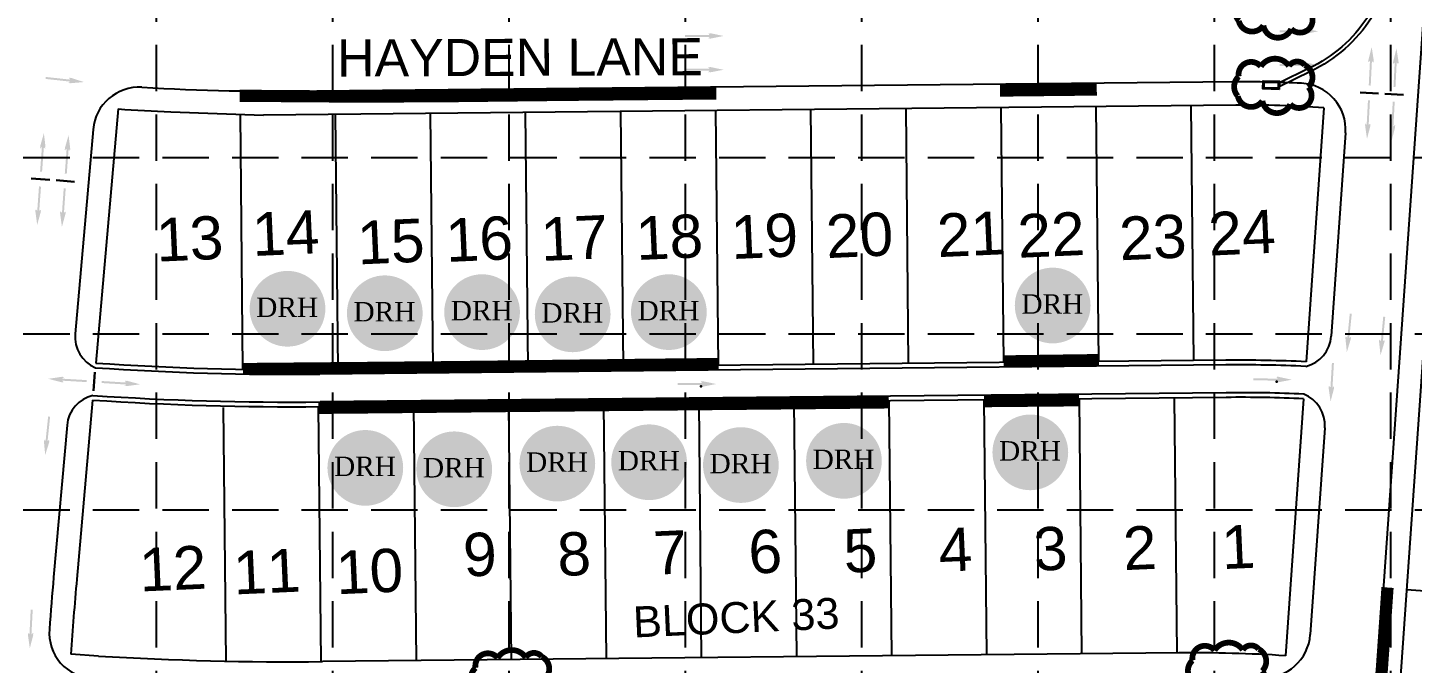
# Model space of a CAD drawing. Header units: feet. Extents: x 6037 to 11520, y 4436 to 7866.
# Drawn here: x 9571 to 10243, y 5991 to 6300 of the extents above; entities that cross this region are included whole.
import ezdxf
from ezdxf.enums import TextEntityAlignment as Align

# ---------------------------------------------------------------- set-up
doc = ezdxf.new("R2010")
doc.units = ezdxf.units.FT
doc.header["$LTSCALE"] = 0.4
doc.header["$MEASUREMENT"] = 0
doc.linetypes.add('DASHED2', pattern=[0.375, 0.25, -0.125])
doc.linetypes.add('HIDDEN', pattern=[0.375, 0.25, -0.125])
for name, color, linetype in [('1 BLOCK NUMBER', 7, 'Continuous'), ('1 DR HORTON LOT', 7, 'Continuous'), ('1 EROSION BLANKET', 84, 'Continuous'), ('1 LOT NUMBER', 7, 'Continuous'), ('1 STREET NAMES', 7, 'Continuous'), ('BASE', 7, 'Continuous'), ('grid', 254, 'HIDDEN'), ('LOTLINE', 7, 'Continuous'), ('PAVING', 7, 'Continuous'), ('ROW', 7, 'Continuous'), ('STORM', 7, 'Continuous'), ('STORM INLET', 7, 'Continuous')]:
    doc.layers.add(name, color=color, linetype=linetype)
doc.styles.add('DRHorton', font='dutcheb.ttf')
doc.styles.get("Standard").update_dxf_attribs({"font": 'ARIAL.TTF'})

# ---------------------------------------------------------------- blocks, each defined once
blk = doc.blocks.new('DRHorton')
h = blk.add_hatch(color=1)
h.paths.add_polyline_path([(78.7, 25.78, 1), (40.43, 25.78, 1)])
h.paths.add_polyline_path([(42.33, 17.91), (76.5, 17.91), (76.5, 34.87), (42.33, 34.87)], flags=24)
at = {"layer": 'BASE', "color": 176, "style": 'DRHorton'}
blk.add_text('DRH', height=9.814, dxfattribs=at).set_placement((59.39, 21.64), align=Align.CENTER)

msp = doc.modelspace()

# ---------------------------------------------------------------- hatches: boundary and pattern name
at = {"layer": 'PAVING'}
h = msp.add_hatch(color=256, dxfattribs=at)
edge = h.paths.add_edge_path()
edge.add_line((9901.59, 6294.5), (9902.2, 6295.07))
edge.add_line((9902.2, 6295.07), (9890.29, 6295.05))
edge.add_line((9890.29, 6295.05), (9890.29, 6296.02))
edge.add_line((9890.29, 6296.02), (9902.2, 6296.03))
edge.add_line((9902.2, 6296.03), (9901.58, 6296.72))
edge.add_line((9901.58, 6296.72), (9901.58, 6296.72))
edge.add_ellipse((9902.19, 6296.76), major_axis=(-0.63, -0.001), ratio=0.285714, start_angle=-125.83153, end_angle=14.49672, ccw=False)
edge.add_line((9902.55, 6296.91), (9902.55, 6296.91))
edge.add_line((9902.55, 6296.91), (9909, 6295.59))
edge.add_line((9909, 6295.59), (9902.55, 6294.3))
edge.add_line((9902.55, 6294.3), (9902.55, 6294.3))
edge.add_ellipse((9902.19, 6294.45), major_axis=(-0.63, -0.001), ratio=0.285714, start_angle=-17.18267, end_angle=124.72693, ccw=False)
edge.add_line((9901.59, 6294.5), (9901.59, 6294.5))
edge.add_line((9901.59, 6294.5), (9901.59, 6294.5))
edge.add_line((9901.59, 6294.5), (9901.59, 6294.5))
h = msp.add_hatch(color=256, dxfattribs=at)
edge = h.paths.add_edge_path()
edge.add_line((10190.08, 6296.77), (10190.69, 6297.34))
edge.add_line((10190.69, 6297.34), (10178.78, 6297.32))
edge.add_line((10178.78, 6297.32), (10178.78, 6298.29))
edge.add_line((10178.78, 6298.29), (10190.69, 6298.31))
edge.add_line((10190.69, 6298.31), (10190.07, 6298.99))
edge.add_line((10190.07, 6298.99), (10190.07, 6298.99))
edge.add_ellipse((10190.68, 6299.04), major_axis=(-0.63, -0.001), ratio=0.285714, start_angle=-125.83153, end_angle=14.49672, ccw=False)
edge.add_line((10191.04, 6299.18), (10191.04, 6299.18))
edge.add_line((10191.04, 6299.18), (10197.49, 6297.86))
edge.add_line((10197.49, 6297.86), (10191.04, 6296.57))
edge.add_line((10191.04, 6296.57), (10191.04, 6296.58))
edge.add_ellipse((10190.68, 6296.72), major_axis=(-0.63, -0.001), ratio=0.285714, start_angle=-17.18267, end_angle=124.72693, ccw=False)
edge.add_line((10190.08, 6296.78), (10190.08, 6296.77))
edge.add_line((10190.08, 6296.77), (10190.08, 6296.77))
edge.add_line((10190.08, 6296.77), (10190.08, 6296.77))
at = {"layer": 'PAVING', "linetype": 'Continuous', "lineweight": 30}
h = msp.add_hatch(color=256, dxfattribs=at)
edge = h.paths.add_edge_path()
edge.add_line((10221.93, 6282.89), (10222.53, 6283.46))
edge.add_line((10222.53, 6283.46), (10221.94, 6271.57))
edge.add_line((10221.94, 6271.57), (10222.9, 6271.52))
edge.add_line((10222.9, 6271.52), (10223.49, 6283.41))
edge.add_line((10223.49, 6283.41), (10224.14, 6282.76))
edge.add_line((10224.14, 6282.76), (10224.15, 6282.76))
edge.add_ellipse((10224.22, 6283.37), major_axis=(-0.031, -0.629), ratio=0.285714, start_angle=345.50328, end_angle=485.83153)
edge.add_line((10224.39, 6283.73), (10224.38, 6283.73))
edge.add_line((10224.38, 6283.73), (10223.38, 6290.23))
edge.add_line((10223.38, 6290.23), (10221.78, 6283.85))
edge.add_line((10221.78, 6283.85), (10221.78, 6283.85))
edge.add_ellipse((10221.91, 6283.49), major_axis=(-0.031, -0.629), ratio=0.285714, start_angle=235.27307, end_angle=377.18267)
edge.add_line((10221.93, 6282.89), (10221.93, 6282.89))
edge.add_line((10221.93, 6282.89), (10221.93, 6282.89))
edge.add_line((10221.93, 6282.89), (10221.93, 6282.89))
h = msp.add_hatch(color=256, dxfattribs=at)
edge = h.paths.add_edge_path()
edge.add_line((10233.94, 6282.21), (10234.54, 6282.79))
edge.add_line((10234.54, 6282.79), (10233.95, 6270.89))
edge.add_line((10233.95, 6270.89), (10234.91, 6270.85))
edge.add_line((10234.91, 6270.85), (10235.5, 6282.74))
edge.add_line((10235.5, 6282.74), (10236.15, 6282.09))
edge.add_line((10236.15, 6282.09), (10236.16, 6282.09))
edge.add_ellipse((10236.23, 6282.69), major_axis=(-0.031, -0.629), ratio=0.285714, start_angle=345.50328, end_angle=485.83153)
edge.add_line((10236.4, 6283.06), (10236.39, 6283.05))
edge.add_line((10236.39, 6283.05), (10235.39, 6289.56))
edge.add_line((10235.39, 6289.56), (10233.79, 6283.18))
edge.add_line((10233.79, 6283.18), (10233.79, 6283.18))
edge.add_ellipse((10233.92, 6282.81), major_axis=(-0.031, -0.629), ratio=0.285714, start_angle=235.27307, end_angle=377.18267)
edge.add_line((10233.94, 6282.21), (10233.94, 6282.21))
edge.add_line((10233.94, 6282.21), (10233.94, 6282.21))
edge.add_line((10233.94, 6282.21), (10233.94, 6282.21))
at = {"layer": 'PAVING'}
h = msp.add_hatch(color=256, dxfattribs=at)
edge = h.paths.add_edge_path()
edge.add_line((9901.51, 6278.13), (9902.12, 6278.69))
edge.add_line((9902.12, 6278.69), (9890.21, 6278.74))
edge.add_line((9890.21, 6278.74), (9890.21, 6279.71))
edge.add_line((9890.21, 6279.71), (9902.12, 6279.66))
edge.add_line((9902.12, 6279.66), (9901.51, 6280.35))
edge.add_line((9901.51, 6280.35), (9901.51, 6280.35))
edge.add_ellipse((9902.12, 6280.39), major_axis=(-0.63, 0.003), ratio=0.285714, start_angle=-125.83153, end_angle=14.49672, ccw=False)
edge.add_line((9902.49, 6280.53), (9902.48, 6280.53))
edge.add_line((9902.48, 6280.53), (9908.93, 6279.18))
edge.add_line((9908.93, 6279.18), (9902.47, 6277.93))
edge.add_line((9902.47, 6277.93), (9902.47, 6277.93))
edge.add_ellipse((9902.11, 6278.08), major_axis=(-0.63, 0.003), ratio=0.285714, start_angle=-17.18267, end_angle=124.72693, ccw=False)
edge.add_line((9901.51, 6278.13), (9901.51, 6278.13))
edge.add_line((9901.51, 6278.13), (9901.51, 6278.13))
edge.add_line((9901.51, 6278.13), (9901.51, 6278.13))
h = msp.add_hatch(color=256, dxfattribs=at)
edge = h.paths.add_edge_path()
edge.add_line((10190, 6280.4), (10190.61, 6280.96))
edge.add_line((10190.61, 6280.96), (10178.7, 6281.02))
edge.add_line((10178.7, 6281.02), (10178.7, 6281.98))
edge.add_line((10178.7, 6281.98), (10190.61, 6281.93))
edge.add_line((10190.61, 6281.93), (10190, 6282.62))
edge.add_line((10190, 6282.62), (10190, 6282.62))
edge.add_ellipse((10190.61, 6282.66), major_axis=(-0.63, 0.003), ratio=0.285714, start_angle=-125.83153, end_angle=14.49672, ccw=False)
edge.add_line((10190.98, 6282.81), (10190.97, 6282.8))
edge.add_line((10190.97, 6282.8), (10197.42, 6281.45))
edge.add_line((10197.42, 6281.45), (10190.96, 6280.2))
edge.add_line((10190.96, 6280.2), (10190.96, 6280.2))
edge.add_ellipse((10190.6, 6280.35), major_axis=(-0.63, 0.003), ratio=0.285714, start_angle=-17.18267, end_angle=124.72693, ccw=False)
edge.add_line((10190, 6280.4), (10190, 6280.4))
edge.add_line((10190, 6280.4), (10190, 6280.4))
edge.add_line((10190, 6280.4), (10190, 6280.4))
h = msp.add_hatch(color=256, dxfattribs=at)
edge = h.paths.add_edge_path()
edge.add_line((9591.19, 6272.95), (9591.86, 6273.45))
edge.add_line((9591.86, 6273.45), (9580.02, 6274.73))
edge.add_line((9580.02, 6274.73), (9580.12, 6275.69))
edge.add_line((9580.12, 6275.69), (9591.96, 6274.41))
edge.add_line((9591.96, 6274.41), (9591.42, 6275.15))
edge.add_line((9591.42, 6275.15), (9591.42, 6275.16))
edge.add_ellipse((9592.03, 6275.13), major_axis=(-0.626, 0.068), ratio=0.285714, start_angle=-125.83153, end_angle=14.49672, ccw=False)
edge.add_line((9592.41, 6275.24), (9592.41, 6275.24))
edge.add_line((9592.41, 6275.24), (9598.68, 6273.22))
edge.add_line((9598.68, 6273.22), (9592.12, 6272.65))
edge.add_line((9592.12, 6272.65), (9592.13, 6272.65))
edge.add_ellipse((9591.78, 6272.83), major_axis=(-0.626, 0.068), ratio=0.285714, start_angle=-17.18267, end_angle=124.72693, ccw=False)
edge.add_line((9591.19, 6272.95), (9591.19, 6272.95))
edge.add_line((9591.19, 6272.95), (9591.19, 6272.95))
edge.add_line((9591.19, 6272.95), (9591.19, 6272.95))
at = {"layer": 'PAVING', "linetype": 'Continuous', "lineweight": 30}
h = msp.add_hatch(color=256, dxfattribs=at)
edge = h.paths.add_edge_path()
edge.add_line((10220.41, 6253.12), (10220.94, 6252.48))
edge.add_line((10220.94, 6252.48), (10221.57, 6264.38))
edge.add_line((10221.57, 6264.38), (10222.53, 6264.33))
edge.add_line((10222.53, 6264.33), (10221.91, 6252.44))
edge.add_line((10221.91, 6252.44), (10222.62, 6253.02))
edge.add_line((10222.62, 6253.02), (10222.63, 6253.02))
edge.add_ellipse((10222.64, 6252.41), major_axis=(0.033, 0.629), ratio=0.285714, start_angle=-125.83153, end_angle=14.49672, ccw=False)
edge.add_line((10222.76, 6252.03), (10222.76, 6252.03))
edge.add_line((10222.76, 6252.03), (10221.1, 6245.66))
edge.add_line((10221.1, 6245.66), (10220.16, 6252.17))
edge.add_line((10220.16, 6252.17), (10220.16, 6252.17))
edge.add_ellipse((10220.33, 6252.52), major_axis=(0.033, 0.629), ratio=0.285714, start_angle=-17.18267, end_angle=124.72693, ccw=False)
edge.add_line((10220.41, 6253.12), (10220.41, 6253.12))
edge.add_line((10220.41, 6253.12), (10220.41, 6253.12))
edge.add_line((10220.41, 6253.12), (10220.41, 6253.12))
h = msp.add_hatch(color=256, dxfattribs=at)
edge = h.paths.add_edge_path()
edge.add_line((10232.42, 6252.45), (10232.95, 6251.81))
edge.add_line((10232.95, 6251.81), (10233.58, 6263.7))
edge.add_line((10233.58, 6263.7), (10234.54, 6263.65))
edge.add_line((10234.54, 6263.65), (10233.92, 6251.76))
edge.add_line((10233.92, 6251.76), (10234.63, 6252.34))
edge.add_line((10234.63, 6252.34), (10234.63, 6252.34))
edge.add_ellipse((10234.65, 6251.73), major_axis=(0.033, 0.629), ratio=0.285714, start_angle=-125.83153, end_angle=14.49672, ccw=False)
edge.add_line((10234.77, 6251.36), (10234.77, 6251.36))
edge.add_line((10234.77, 6251.36), (10233.11, 6244.99))
edge.add_line((10233.11, 6244.99), (10232.17, 6251.5))
edge.add_line((10232.17, 6251.5), (10232.17, 6251.5))
edge.add_ellipse((10232.34, 6251.85), major_axis=(0.033, 0.629), ratio=0.285714, start_angle=-17.18267, end_angle=124.72693, ccw=False)
edge.add_line((10232.42, 6252.45), (10232.42, 6252.45))
edge.add_line((10232.42, 6252.45), (10232.42, 6252.45))
edge.add_line((10232.42, 6252.45), (10232.42, 6252.45))
h = msp.add_hatch(color=256, dxfattribs=at)
edge = h.paths.add_edge_path()
edge.add_line((9579.74, 6240.92), (9579.22, 6241.56))
edge.add_line((9579.22, 6241.56), (9578.34, 6229.69))
edge.add_line((9578.34, 6229.69), (9577.37, 6229.76))
edge.add_line((9577.37, 6229.76), (9578.26, 6241.63))
edge.add_line((9578.26, 6241.63), (9577.53, 6241.07))
edge.add_line((9577.53, 6241.07), (9577.53, 6241.07))
edge.add_ellipse((9577.53, 6241.68), major_axis=(-0.047, -0.628), ratio=0.285714, start_angle=-125.83153, end_angle=14.49672, ccw=False)
edge.add_line((9577.41, 6242.06), (9577.41, 6242.06))
edge.add_line((9577.41, 6242.06), (9579.21, 6248.39))
edge.add_line((9579.21, 6248.39), (9580.01, 6241.86))
edge.add_line((9580.01, 6241.86), (9580.01, 6241.86))
edge.add_ellipse((9579.83, 6241.51), major_axis=(-0.047, -0.628), ratio=0.285714, start_angle=-17.18267, end_angle=124.72693, ccw=False)
edge.add_line((9579.74, 6240.91), (9579.74, 6240.92))
edge.add_line((9579.74, 6240.92), (9579.74, 6240.92))
edge.add_line((9579.74, 6240.92), (9579.74, 6240.92))
h = msp.add_hatch(color=256, dxfattribs=at)
edge = h.paths.add_edge_path()
edge.add_line((9591.73, 6239.98), (9591.21, 6240.63))
edge.add_line((9591.21, 6240.63), (9590.33, 6228.75))
edge.add_line((9590.33, 6228.75), (9589.37, 6228.82))
edge.add_line((9589.37, 6228.82), (9590.25, 6240.7))
edge.add_line((9590.25, 6240.7), (9589.52, 6240.13))
edge.add_line((9589.52, 6240.13), (9589.52, 6240.13))
edge.add_ellipse((9589.52, 6240.74), major_axis=(-0.047, -0.628), ratio=0.285714, start_angle=-125.83153, end_angle=14.49672, ccw=False)
edge.add_line((9589.4, 6241.12), (9589.4, 6241.12))
edge.add_line((9589.4, 6241.12), (9591.2, 6247.45))
edge.add_line((9591.2, 6247.45), (9592, 6240.92))
edge.add_line((9592, 6240.92), (9592, 6240.93))
edge.add_ellipse((9591.83, 6240.58), major_axis=(-0.047, -0.628), ratio=0.285714, start_angle=-17.18267, end_angle=124.72693, ccw=False)
edge.add_line((9591.73, 6239.98), (9591.73, 6239.98))
edge.add_line((9591.73, 6239.98), (9591.73, 6239.98))
edge.add_line((9591.73, 6239.98), (9591.73, 6239.98))
h = msp.add_hatch(color=256, dxfattribs=at)
edge = h.paths.add_edge_path()
edge.add_line((9577.57, 6211.19), (9576.97, 6210.62))
edge.add_line((9576.97, 6210.62), (9577.82, 6222.5))
edge.add_line((9577.82, 6222.5), (9576.85, 6222.57))
edge.add_line((9576.85, 6222.57), (9576, 6210.69))
edge.add_line((9576, 6210.69), (9575.37, 6211.36))
edge.add_line((9575.37, 6211.36), (9575.37, 6211.36))
edge.add_ellipse((9575.28, 6210.76), major_axis=(0.045, 0.629), ratio=0.285714, start_angle=345.50328, end_angle=485.83153)
edge.add_line((9575.11, 6210.4), (9575.11, 6210.4))
edge.add_line((9575.11, 6210.4), (9575.97, 6203.87))
edge.add_line((9575.97, 6203.87), (9577.71, 6210.22))
edge.add_line((9577.71, 6210.22), (9577.71, 6210.22))
edge.add_ellipse((9577.58, 6210.59), major_axis=(0.045, 0.629), ratio=0.285714, start_angle=235.27307, end_angle=377.18267)
edge.add_line((9577.57, 6211.19), (9577.57, 6211.19))
edge.add_line((9577.57, 6211.19), (9577.57, 6211.19))
edge.add_line((9577.57, 6211.19), (9577.57, 6211.19))
h = msp.add_hatch(color=256, dxfattribs=at)
edge = h.paths.add_edge_path()
edge.add_line((9589.57, 6210.26), (9588.96, 6209.69))
edge.add_line((9588.96, 6209.69), (9589.81, 6221.57))
edge.add_line((9589.81, 6221.57), (9588.84, 6221.64))
edge.add_line((9588.84, 6221.64), (9588, 6209.76))
edge.add_line((9588, 6209.76), (9587.36, 6210.43))
edge.add_line((9587.36, 6210.43), (9587.36, 6210.43))
edge.add_ellipse((9587.27, 6209.82), major_axis=(0.045, 0.629), ratio=0.285714, start_angle=345.50328, end_angle=485.83153)
edge.add_line((9587.1, 6209.47), (9587.1, 6209.47))
edge.add_line((9587.1, 6209.47), (9587.97, 6202.94))
edge.add_line((9587.97, 6202.94), (9589.7, 6209.29))
edge.add_line((9589.7, 6209.29), (9589.7, 6209.28))
edge.add_ellipse((9589.58, 6209.65), major_axis=(0.045, 0.629), ratio=0.285714, start_angle=235.27307, end_angle=377.18267)
edge.add_line((9589.57, 6210.26), (9589.57, 6210.26))
edge.add_line((9589.57, 6210.26), (9589.57, 6210.26))
edge.add_line((9589.57, 6210.26), (9589.57, 6210.26))
at = {"layer": 'PAVING'}
h = msp.add_hatch(color=256, dxfattribs=at)
edge = h.paths.add_edge_path()
edge.add_line((10213.13, 6149.47), (10212.51, 6148.93))
edge.add_line((10212.51, 6148.93), (10213.7, 6160.78))
edge.add_line((10213.7, 6160.78), (10212.74, 6160.88))
edge.add_line((10212.74, 6160.88), (10211.55, 6149.03))
edge.add_line((10211.55, 6149.03), (10210.93, 6149.71))
edge.add_line((10210.93, 6149.71), (10210.93, 6149.71))
edge.add_ellipse((10210.82, 6149.11), major_axis=(0.063, 0.627), ratio=0.285714, start_angle=345.50328, end_angle=485.83153)
edge.add_line((10210.64, 6148.76), (10210.64, 6148.76))
edge.add_line((10210.64, 6148.76), (10211.32, 6142.21))
edge.add_line((10211.32, 6142.21), (10213.24, 6148.5))
edge.add_line((10213.24, 6148.5), (10213.23, 6148.5))
edge.add_ellipse((10213.12, 6148.87), major_axis=(0.063, 0.627), ratio=0.285714, start_angle=235.27307, end_angle=377.18267)
edge.add_line((10213.13, 6149.48), (10213.13, 6149.47))
edge.add_line((10213.13, 6149.47), (10213.13, 6149.47))
edge.add_line((10213.13, 6149.47), (10213.13, 6149.47))
h = msp.add_hatch(color=256, dxfattribs=at)
edge = h.paths.add_edge_path()
edge.add_line((10229.43, 6147.94), (10228.81, 6147.39))
edge.add_line((10228.81, 6147.39), (10229.94, 6159.25))
edge.add_line((10229.94, 6159.25), (10228.97, 6159.34))
edge.add_line((10228.97, 6159.34), (10227.85, 6147.48))
edge.add_line((10227.85, 6147.48), (10227.23, 6148.16))
edge.add_line((10227.23, 6148.16), (10227.23, 6148.16))
edge.add_ellipse((10227.12, 6147.56), major_axis=(0.059, 0.627), ratio=0.285714, start_angle=345.50328, end_angle=485.83153)
edge.add_line((10226.94, 6147.21), (10226.95, 6147.21))
edge.add_line((10226.95, 6147.21), (10227.66, 6140.67))
edge.add_line((10227.66, 6140.67), (10229.54, 6146.97))
edge.add_line((10229.54, 6146.97), (10229.54, 6146.97))
edge.add_ellipse((10229.43, 6147.34), major_axis=(0.059, 0.627), ratio=0.285714, start_angle=235.27307, end_angle=377.18267)
edge.add_line((10229.43, 6147.94), (10229.43, 6147.94))
edge.add_line((10229.43, 6147.94), (10229.43, 6147.94))
edge.add_line((10229.43, 6147.94), (10229.43, 6147.94))
h = msp.add_hatch(color=256, dxfattribs=at)
edge = h.paths.add_edge_path()
edge.add_line((10204.95, 6125.52), (10204.35, 6124.94))
edge.add_line((10204.35, 6124.94), (10205.05, 6136.83))
edge.add_line((10205.05, 6136.83), (10204.08, 6136.89))
edge.add_line((10204.08, 6136.89), (10203.38, 6125))
edge.add_line((10203.38, 6125), (10202.74, 6125.66))
edge.add_line((10202.74, 6125.66), (10202.74, 6125.66))
edge.add_ellipse((10202.65, 6125.05), major_axis=(0.037, 0.629), ratio=0.285714, start_angle=345.50328, end_angle=485.83153)
edge.add_line((10202.49, 6124.69), (10202.49, 6124.7))
edge.add_line((10202.49, 6124.7), (10203.43, 6118.18))
edge.add_line((10203.43, 6118.18), (10205.09, 6124.55))
edge.add_line((10205.09, 6124.55), (10205.09, 6124.55))
edge.add_ellipse((10204.96, 6124.91), major_axis=(0.037, 0.629), ratio=0.285714, start_angle=235.27307, end_angle=377.18267)
edge.add_line((10204.95, 6125.52), (10204.95, 6125.52))
edge.add_line((10204.95, 6125.52), (10204.95, 6125.52))
edge.add_line((10204.95, 6125.52), (10204.95, 6125.52))
at = {"layer": 'PAVING', "linetype": 'Continuous', "lineweight": 30}
h = msp.add_hatch(color=256, dxfattribs=at)
edge = h.paths.add_edge_path()
edge.add_line((9588.66, 6127.69), (9588.09, 6128.29))
edge.add_line((9588.09, 6128.29), (9599.98, 6127.6))
edge.add_line((9599.98, 6127.6), (9600.04, 6128.56))
edge.add_line((9600.04, 6128.56), (9588.15, 6129.26))
edge.add_line((9588.15, 6129.26), (9588.81, 6129.9))
edge.add_line((9588.81, 6129.9), (9588.81, 6129.91))
edge.add_ellipse((9588.2, 6129.99), major_axis=(0.629, -0.037), ratio=0.285714, start_angle=345.50328, end_angle=485.83153)
edge.add_line((9587.84, 6130.15), (9587.84, 6130.15))
edge.add_line((9587.84, 6130.15), (9581.33, 6129.2))
edge.add_line((9581.33, 6129.2), (9587.7, 6127.55))
edge.add_line((9587.7, 6127.55), (9587.69, 6127.55))
edge.add_ellipse((9588.06, 6127.68), major_axis=(0.629, -0.037), ratio=0.285714, start_angle=235.27307, end_angle=377.18267)
edge.add_line((9588.67, 6127.7), (9588.66, 6127.69))
edge.add_line((9588.66, 6127.69), (9588.66, 6127.69))
edge.add_line((9588.66, 6127.69), (9588.66, 6127.69))
h = msp.add_hatch(color=256, dxfattribs=at)
edge = h.paths.add_edge_path()
edge.add_line((9618.42, 6125.91), (9619.06, 6126.43))
edge.add_line((9619.06, 6126.43), (9607.17, 6127.16))
edge.add_line((9607.17, 6127.16), (9607.23, 6128.13))
edge.add_line((9607.23, 6128.13), (9619.11, 6127.4))
edge.add_line((9619.11, 6127.4), (9618.54, 6128.12))
edge.add_line((9618.54, 6128.12), (9618.54, 6128.12))
edge.add_ellipse((9619.15, 6128.13), major_axis=(-0.629, 0.039), ratio=0.285714, start_angle=-125.83153, end_angle=14.49672, ccw=False)
edge.add_line((9619.53, 6128.25), (9619.53, 6128.25))
edge.add_line((9619.53, 6128.25), (9625.88, 6126.53))
edge.add_line((9625.88, 6126.53), (9619.36, 6125.65))
edge.add_line((9619.36, 6125.65), (9619.36, 6125.65))
edge.add_ellipse((9619.01, 6125.82), major_axis=(-0.629, 0.039), ratio=0.285714, start_angle=-17.18267, end_angle=124.72693, ccw=False)
edge.add_line((9618.42, 6125.91), (9618.42, 6125.91))
edge.add_line((9618.42, 6125.91), (9618.42, 6125.91))
edge.add_line((9618.42, 6125.91), (9618.42, 6125.91))
h = msp.add_hatch(color=256, dxfattribs=at)
edge = h.paths.add_edge_path()
edge.add_line((9897.99, 6127.81), (9898.61, 6127.13))
edge.add_line((9898.61, 6127.13), (9886.7, 6127.14))
edge.add_line((9886.7, 6127.14), (9886.7, 6126.17))
edge.add_line((9886.7, 6126.17), (9898.6, 6126.16))
edge.add_line((9898.6, 6126.16), (9898, 6125.6))
edge.add_line((9898, 6125.6), (9898, 6125.6))
edge.add_ellipse((9898.6, 6125.54), major_axis=(-0.63, 0.001), ratio=0.285714, start_angle=342.81733, end_angle=484.72693)
edge.add_line((9898.96, 6125.4), (9898.96, 6125.4))
edge.add_line((9898.96, 6125.4), (9905.41, 6126.67))
edge.add_line((9905.41, 6126.67), (9898.97, 6128))
edge.add_line((9898.97, 6128), (9898.97, 6128))
edge.add_ellipse((9898.6, 6127.86), major_axis=(-0.63, 0.001), ratio=0.285714, start_angle=234.16847, end_angle=374.49672)
edge.add_line((9897.99, 6127.81), (9897.99, 6127.81))
edge.add_line((9897.99, 6127.81), (9897.99, 6127.81))
h = msp.add_hatch(color=256, dxfattribs=at)
edge = h.paths.add_edge_path()
edge.add_line((10177.22, 6129.98), (10177.83, 6129.29))
edge.add_line((10177.83, 6129.29), (10165.92, 6129.43))
edge.add_line((10165.92, 6129.43), (10165.91, 6128.46))
edge.add_line((10165.91, 6128.46), (10177.82, 6128.32))
edge.add_line((10177.82, 6128.32), (10177.21, 6127.76))
edge.add_line((10177.21, 6127.76), (10177.2, 6127.76))
edge.add_ellipse((10177.81, 6127.7), major_axis=(-0.63, 0.007), ratio=0.285714, start_angle=342.81733, end_angle=484.72693)
edge.add_line((10178.16, 6127.55), (10178.16, 6127.55))
edge.add_line((10178.16, 6127.55), (10184.63, 6128.75))
edge.add_line((10184.63, 6128.75), (10178.2, 6130.16))
edge.add_line((10178.2, 6130.16), (10178.2, 6130.16))
edge.add_ellipse((10177.83, 6130.02), major_axis=(-0.63, 0.007), ratio=0.285714, start_angle=234.16847, end_angle=374.49672)
edge.add_line((10177.22, 6129.98), (10177.22, 6129.98))
edge.add_line((10177.22, 6129.98), (10177.22, 6129.98))
at = {"layer": 'PAVING'}
h = msp.add_hatch(color=256, dxfattribs=at)
edge = h.paths.add_edge_path()
edge.add_line((9579.55, 6099.74), (9580.05, 6099.08))
edge.add_line((9580.05, 6099.08), (9581.28, 6110.92))
edge.add_line((9581.28, 6110.92), (9582.25, 6110.82))
edge.add_line((9582.25, 6110.82), (9581.01, 6098.98))
edge.add_line((9581.01, 6098.98), (9581.75, 6099.52))
edge.add_line((9581.75, 6099.52), (9581.76, 6099.52))
edge.add_ellipse((9581.74, 6098.91), major_axis=(0.065, 0.627), ratio=0.285714, start_angle=-125.83153, end_angle=14.49672, ccw=False)
edge.add_line((9581.84, 6098.53), (9581.84, 6098.53))
edge.add_line((9581.84, 6098.53), (9579.85, 6092.25))
edge.add_line((9579.85, 6092.25), (9579.25, 6098.8))
edge.add_line((9579.25, 6098.8), (9579.25, 6098.8))
edge.add_ellipse((9579.44, 6099.15), major_axis=(0.065, 0.627), ratio=0.285714, start_angle=-17.18267, end_angle=124.72693, ccw=False)
edge.add_line((9579.55, 6099.74), (9579.55, 6099.74))
edge.add_line((9579.55, 6099.74), (9579.55, 6099.74))
edge.add_line((9579.55, 6099.74), (9579.55, 6099.74))
h = msp.add_hatch(color=256, dxfattribs=at)
edge = h.paths.add_edge_path()
edge.add_line((9571.7, 6005.91), (9572.23, 6005.28))
edge.add_line((9572.23, 6005.28), (9572.83, 6017.17))
edge.add_line((9572.83, 6017.17), (9573.8, 6017.13))
edge.add_line((9573.8, 6017.13), (9573.2, 6005.23))
edge.add_line((9573.2, 6005.23), (9573.91, 6005.81))
edge.add_line((9573.91, 6005.81), (9573.92, 6005.82))
edge.add_ellipse((9573.93, 6005.2), major_axis=(0.031, 0.629), ratio=0.285714, start_angle=-125.83153, end_angle=14.49672, ccw=False)
edge.add_line((9574.06, 6004.83), (9574.06, 6004.83))
edge.add_line((9574.06, 6004.83), (9572.41, 5998.46))
edge.add_line((9572.41, 5998.46), (9571.45, 6004.97))
edge.add_line((9571.45, 6004.97), (9571.45, 6004.96))
edge.add_ellipse((9571.62, 6005.32), major_axis=(0.031, 0.629), ratio=0.285714, start_angle=-17.18267, end_angle=124.72693, ccw=False)
edge.add_line((9571.7, 6005.91), (9571.7, 6005.91))
edge.add_line((9571.7, 6005.91), (9571.7, 6005.91))
edge.add_line((9571.7, 6005.91), (9571.7, 6005.91))

# ---------------------------------------------------------------- linework, layer by layer
at = {"layer": '1 EROSION BLANKET', "const_width": 5.92}
for points in [[(9674.22, 6266.56), (9728.79, 6266.18), (9770.71, 6266.31), (9831.72, 6267), (9905.39, 6267.71)], [(10043.06, 6269.1), (10090.02, 6269.61)], [(10044.79, 6137.63), (10091.05, 6138.28)], [(9675.77, 6133.93), (9775.08, 6134.83), (9867.2, 6135.95), (9906.53, 6136.37)], [(9712.4, 6115.09), (9989.14, 6117.77)], [(10035.31, 6118.36), (10081.4, 6118.79)], [(10231.06, 6027.91), (10228.3, 5988.27), (10225.61, 5957), (10225.45, 5954.27)]]:
    msp.add_lwpolyline(points, dxfattribs=at)
at = {"layer": 'BASE', "color": 170, "const_width": 2.8}
for points in [[(10170.06, 6317.37, 0.520567), (10170.06, 6317.37, 0.765195), (10159.34, 6312.5, 0.417879), (10158.89, 6302.98, 0.6649), (10170.83, 6300.66, 0.744833), (10184.34, 6298.98, 0.975642), (10193.13, 6307.36, 0.520567), (10191.45, 6317.95, 0.520567), (10183.71, 6317.56, 0.540264), (10170.06, 6317.37)], [(10169.59, 6280.79, 0.520567), (10169.59, 6280.79, 0.765195), (10158.87, 6275.92, 0.417879), (10158.42, 6266.4, 0.6649), (10170.36, 6264.08, 0.744833), (10183.87, 6262.4, 0.975642), (10192.66, 6270.78, 0.520567), (10190.98, 6281.37, 0.520567), (10183.24, 6280.98, 0.540264), (10169.59, 6280.79)], [(9799.33, 5993.77, 0.520567), (9799.33, 5993.77, 0.765195), (9788.61, 5988.89, 0.417879), (9788.16, 5979.37, 0.6649), (9800.1, 5977.06, 0.744833), (9813.61, 5975.38, 0.975642), (9822.4, 5983.76, 0.520567), (9820.72, 5994.35, 0.520567), (9812.98, 5993.96, 0.540264), (9799.33, 5993.77)], [(10147.16, 5997.4, 0.520567), (10147.16, 5997.4, 0.765195), (10136.44, 5992.53, 0.417879), (10135.99, 5983.01, 0.6649), (10147.93, 5980.69, 0.744833), (10161.44, 5979.01, 0.975642), (10170.23, 5987.4, 0.520567), (10168.55, 5997.99, 0.520567), (10160.81, 5997.59, 0.540264), (10147.16, 5997.4)]]:
    msp.add_lwpolyline(points, format="xyb", close=True, dxfattribs=at)
at = {"layer": 'grid', "color": 252, "linetype": 'DASHED2', "ltscale": 225}
for p, q in [((9633.7, 7776.26), (9633.7, 4782.14)), ((9719.24, 7776.26), (9719.24, 4782.14)), ((9804.77, 7776.26), (9804.77, 4782.14)), ((9890.31, 7776.26), (9890.31, 4782.14)), ((9975.85, 7776.26), (9975.85, 4782.14)), ((10061.38, 7776.26), (10061.38, 4782.14)), ((10146.92, 7776.26), (10146.92, 4782.14)), ((10232.45, 7776.26), (10232.45, 4782.14)), ((6126.74, 6236.62), (11429.95, 6236.62)), ((6126.74, 6151.09), (11429.95, 6151.09)), ((6126.74, 6065.55), (11429.95, 6065.55))]:
    msp.add_line(p, q, dxfattribs=at)
at = {"layer": 'LOTLINE'}
for p, q in [((9998.72, 6136.62), (9997.46, 6260.39)), ((10044.85, 6137.09), (10043.59, 6260.86)), ((10090.98, 6137.56), (10089.73, 6261.33)), ((10137.12, 6138.03), (10135.86, 6261.79)), ((9675.8, 6133.83), (9674.54, 6257.59)), ((9721.93, 6133.8), (9720.67, 6257.57)), ((9768.06, 6134.27), (9766.81, 6258.04)), ((9814.2, 6134.74), (9812.94, 6258.51)), ((9860.33, 6135.21), (9859.07, 6258.98)), ((9906.46, 6135.68), (9905.2, 6259.45)), ((9952.59, 6136.15), (9951.33, 6259.92)), ((10081.41, 6119.46), (10082.67, 5995.69)), ((10127.54, 6119.93), (10128.8, 5996.16)), ((9666.23, 6115.23), (9667.48, 5992.18)), ((9712.36, 6115.7), (9713.62, 5991.94)), ((9758.49, 6116.17), (9759.75, 5992.4)), ((9804.62, 6116.64), (9805.88, 5992.87)), ((9850.76, 6117.11), (9852.01, 5993.34)), ((9896.89, 6117.58), (9898.15, 5993.81)), ((9943.02, 6118.05), (9944.28, 5994.28)), ((9989.15, 6118.52), (9990.41, 5994.75)), ((10035.28, 6118.99), (10036.54, 5995.22)), ((10363.7, 6018.14), (10240.23, 6026.79))]:
    msp.add_line(p, q, dxfattribs=at)
at = {"layer": 'PAVING'}
for p, q in [((10250.6, 6335.89), (10207.64, 5722.46)), ((10157.37, 6273.27), (9711.64, 6268.73)), ((9603.06, 6250.22), (9594.34, 6151)), ((10210.65, 6248.61), (10203.73, 6149.9)), ((10152.63, 6135.93), (9713.04, 6131.46)), ((10152.77, 6122.43), (9713.18, 6117.96)), ((9590.44, 6106.65), (9583.96, 6032.9)), ((10200.62, 6105.48), (10193.59, 6005.07))]:
    msp.add_line(p, q, dxfattribs=at)
at = {"layer": 'PAVING', "linetype": 'Continuous', "lineweight": 30}
for p, q in [((10226.73, 6267.7), (10217.74, 6268.2)), ((10238.74, 6267.02), (10229.75, 6267.53)), ((9573.11, 6226.48), (9582.08, 6225.78)), ((9585.1, 6225.55), (9594.08, 6224.85)), ((9603.9, 6132.35), (9603.31, 6123.37))]:
    msp.add_line(p, q, dxfattribs=at)
at = {"layer": 'PAVING'}
for centre, radius, start, end in [((9625.48, 6248.25), 22.5, 86.73236, 174.97765), ((9698.79, 7532.28), 1263.62, 266.73236, 270.58281), ((10162.92, 5727.57), 545.73, 87.23072, 90.58281), ((10188.2, 6250.18), 22.5, 355.9948, 87.23072), ((9610.6, 6149.6), 16.32, 175.04295, 246.89754), ((10187.46, 6151.04), 16.32, 284.26683, 355.9948), ((9698.79, 7532.28), 1400.89, 266.12822, 270.58281), ((10159.57, 5454.09), 681.88, 87.31758, 90.58281), ((9606.7, 6105.24), 16.32, 103.05804, 175.05336), ((9698.79, 7532.28), 1414.39, 266.11723, 270.58281), ((10159.57, 5454.09), 668.38, 87.35334, 90.58281), ((10184.35, 6106.61), 16.32, 355.9948, 68.11178), ((11808.94, 5837.36), 2233.55, 174.97763, 175.62483), ((9604.33, 6006.04), 22.5, 175.62483, 266.45868), ((10171.14, 6006.64), 22.5, 267.26133, 355.9948)]:
    msp.add_arc(centre, radius, start, end, dxfattribs=at)
at = {"layer": 'PAVING', "linetype": 'Continuous', "lineweight": 30}
for p in [(10177.21, 6127.76), (9898, 6125.6)]:
    msp.add_point(p, dxfattribs=at)
at = {"layer": 'ROW'}
for p, q in [((10261.17, 6325.86), (10218.87, 5721.68)), ((10157.48, 6262.01), (9685.79, 6257.22)), ((10200.22, 6260.74), (10191.58, 6137.47)), ((9615.23, 6260.19), (9604.39, 6136.83)), ((9640.8, 6258.72), (9685.79, 6257.22)), ((10152.61, 6138.18), (9713.02, 6133.71)), ((10152.79, 6120.18), (9713.2, 6115.71)), ((10190.33, 6119.51), (10181.59, 5994.79)), ((9602.82, 6118.89), (9595.17, 6031.91)), ((9605.79, 5994.67), (9592.27, 5995.49)), ((10129.85, 5996.17), (9714.46, 5991.94))]:
    msp.add_line(p, q, dxfattribs=at)
for centre, radius, start, end in [((10162.92, 5727.57), 534.48, 85.99838, 90.58281), ((9713.17, 7746.13), 1489.17, 266.2293, 267.21441), ((9698.79, 7532.28), 1398.64, 266.13007, 270.58281), ((10159.57, 5454.09), 684.13, 87.31758, 90.58281), ((10159.57, 5454.09), 666.13, 87.35334, 90.58281), ((9698.79, 7532.28), 1416.64, 266.11542, 270.58281), ((11808.94, 5837.36), 2222.3, 174.97763, 175.91963), ((9698.79, 7532.28), 1540.42, 266.5387, 270.58281), ((10137, 5292.95), 703.26, 86.36476, 90.58281)]:
    msp.add_arc(centre, radius, start, end, dxfattribs=at)
at = {"layer": 'STORM', "color": 5, "flags": 128}
for points in [[(10261.85, 6333.59, 0.172404), (10223.27, 6304.33, -0.135269), (10193.75, 6278.37), (10178.54, 6270.98)], [(10221.46, 6304.66, -0.132719), (10193.02, 6279.89), (10178.6, 6272.88)]]:
    msp.add_lwpolyline(points, format="xyb", dxfattribs=at)
at = {"layer": 'STORM INLET', "flags": 128}
for points in [[(10178.51, 6269.67), (10170.64, 6269.88), (10170.74, 6273.82), (10178.62, 6273.61)], [(10177.96, 6270.25), (10171.21, 6270.43), (10171.29, 6273.24), (10178.04, 6273.06)]]:
    msp.add_lwpolyline(points, close=True, dxfattribs=at)

# ---------------------------------------------------------------- block references
at = {"layer": '1 DR HORTON LOT', "xscale": 0.9600000000000364, "yscale": 0.9600000000000364, "zscale": 0.96}
for p in [(9640.22, 6138.44), (9734.62, 6136.81), (9825.23, 6136.81), (10011.43, 6140.02), (9687.42, 6136.27), (9778.57, 6135.73), (9771.12, 6063.28), (9815.65, 6063.96), (9910.17, 6064.64), (10000.58, 6068.75), (9677.97, 6061.22), (9721.12, 6060.54), (9860.17, 6062.59)]:
    msp.add_blockref('DRHorton', p, dxfattribs=at)

# ---------------------------------------------------------------- texts
at = {"layer": '1 BLOCK NUMBER'}
msp.add_text('BLOCK 33', height=15, rotation=2.5387, dxfattribs=at).set_placement((9865.04, 6011.13), align=Align.MIDDLE_LEFT)
at = {"layer": '1 LOT NUMBER', "color": 7}
for s, p in [('13', (9633.61, 6196.52)), ('14', (9680.19, 6199.25)), ('15', (9731.22, 6195.18)), ('16', (9774.08, 6196.37)), ('17', (9820.21, 6196.84)), ('18', (9866.34, 6197.31)), ('19', (9912.48, 6197.78)), ('20', (9958.61, 6198.25)), ('21', (10012.5, 6198.72)), ('22', (10051.58, 6198.4)), ('23', (10100.9, 6197.19)), ('24', (10144.11, 6199.46)), ('9', (9782.6, 6043.65)), ('8', (9828.25, 6043.89)), ('7', (9874.86, 6044.58)), ('6', (9920.99, 6045.05)), ('5', (9967.12, 6045.52)), ('4', (10013.25, 6045.99)), ('3', (10059.38, 6046.46)), ('2', (10102.75, 6046.81)), ('1', (10150.48, 6047.31)), ('12', (9625.48, 6036.45)), ('11', (9671.07, 6035.01)), ('10', (9720.88, 6035.1))]:
    msp.add_text(s, height=21, rotation=2.5387, dxfattribs=at).set_placement(p, align=Align.MIDDLE_LEFT)
at = {"layer": '1 STREET NAMES', "color": 7}
msp.add_text('HAYDEN LANE', height=18, rotation=0.20928, dxfattribs=at).set_placement((9721.46, 6284.9), align=Align.MIDDLE_LEFT)

doc.saveas('drawing.dxf')
